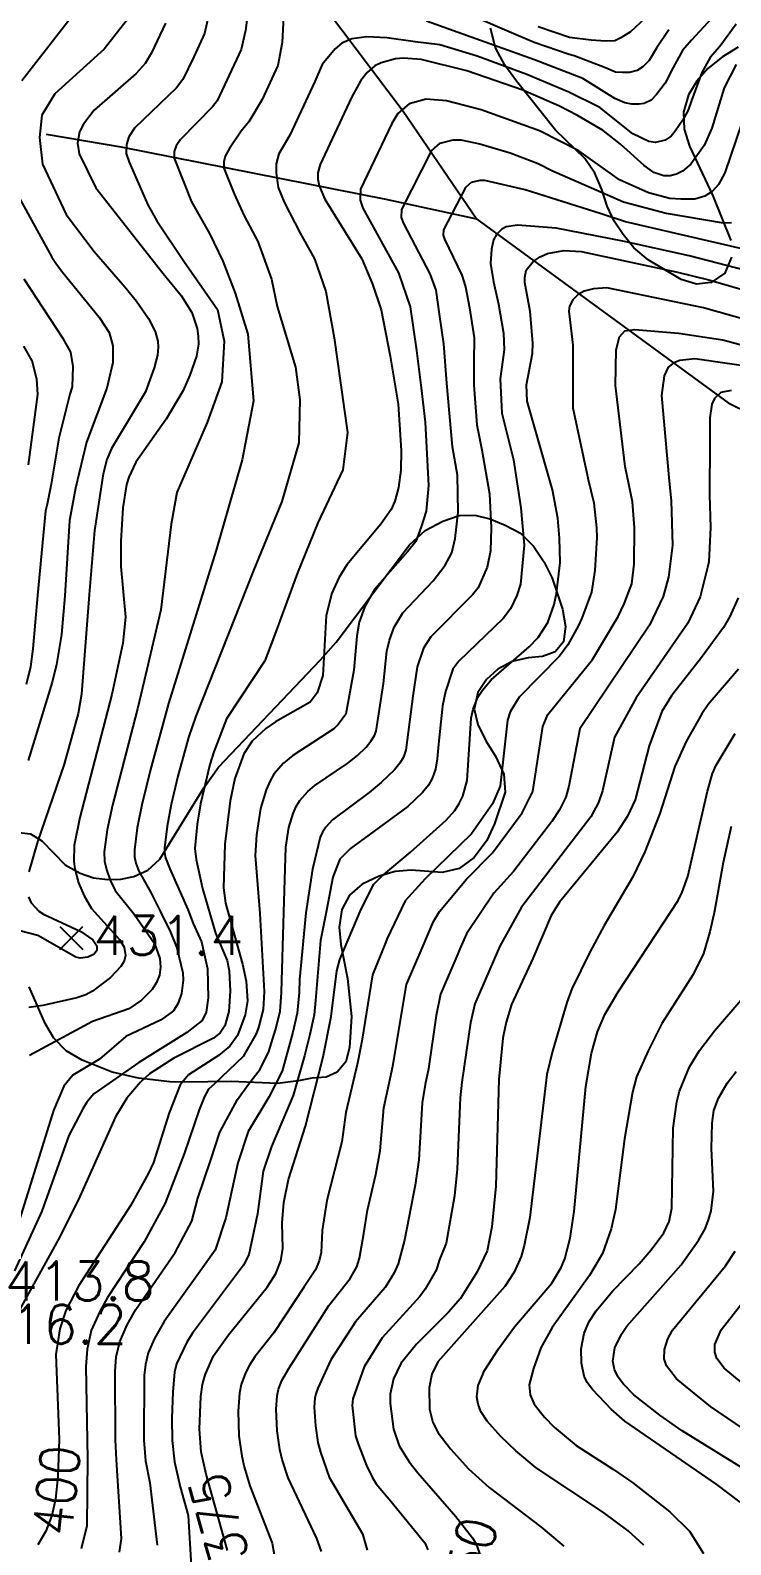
# Model space of a CAD drawing. Extents: x 197794 to 200030, y 561152 to 563931.
# Drawn here: x 199471.2 to 199632.8, y 562466.2 to 562815.6 of the extents above; entities that cross this region are included whole.
import ezdxf
from ezdxf.enums import TextEntityAlignment as Align

# ---------------------------------------------------------------- set-up
doc = ezdxf.new("R2010")
doc.units = 0
for name, color, linetype in [('E0022112', 5, 'CONTINUOUS'), ('F0017111', 30, 'CONTINUOUS'), ('F0017114', 7, 'CONTINUOUS'), ('F0017131', 7, 'CONTINUOUS'), ('F0027132', 7, 'CONTINUOUS'), ('F0027217', 7, 'CONTINUOUS'), ('G0037213', 32, 'CONTINUOUS')]:
    doc.layers.add(name, color=color, linetype=linetype)
doc.styles.add('HIST', font='romans.shx', dxfattribs={"bigfont": 'ngsw.shx'})
doc.styles.add('NGSW', font='romans.shx', dxfattribs={"bigfont": 'ngsw.shx'})

# ---------------------------------------------------------------- blocks, each defined once
blk = doc.blocks.new('F0027217')
at = {"layer": 'F0027217'}
for p, q in [((-2.652, 2.652), (2.652, -2.652)), ((-2.652, -2.652), (2.652, 2.652))]:
    blk.add_line(p, q, dxfattribs=at)

msp = doc.modelspace()

# ---------------------------------------------------------------- linework, layer by layer
at = {"layer": 'E0022112', "flags": 128}
for points in [[(199525.365, 562839.212), (199557.208, 562796.913), (199574.217, 562771.998), (199553.296, 562776.547), (199492.198, 562788.625), (199474.902, 562791.535)], [(199574.217, 562771.998), (199632.186, 562729.602), (199637.535, 562726.995), (199645.436, 562717.164), (199671.533, 562668.04), (199716.44, 562606.125), (199755.655, 562549.556), (199762.707, 562539.299), (199787.208, 562503.547)]]:
    msp.add_lwpolyline(points, dxfattribs=at)
at = {"layer": 'F0017111'}
for points, elevation in [([(199489.82, 562830.39), (199469.21, 562803.93)], 435), ([(199529.62, 562818.75), (199529.31, 562812.77), (199528.35, 562807.42), (199524.68, 562799.63), (199521.62, 562794.43), (199519.87, 562792.32), (199517.18, 562788.33), (199516.18, 562786.53), (199515.88, 562785.2), (199515.88, 562783.73), (199518.22, 562777.83), (199520.57, 562772.8), (199523.69, 562766.81), (199526.86, 562758.16), (199528.18, 562751.83), (199532.36, 562737.87), (199533.4, 562730.31), (199533.14, 562720.4), (199529.23, 562706.85), (199522.71, 562690.95), (199509.39, 562657.36), (199507.68, 562652.39), (199505.23, 562643.46), (199503.72, 562636.97), (199502.8, 562631.95), (199502.16, 562626.92), (199502.19, 562625.84), (199502.41, 562624.6), (199503.42, 562622.11), (199507.55, 562612.74), (199508.77, 562609.45), (199510.69, 562605.29), (199512.12, 562599.05), (199512.25, 562592.32), (199511.81, 562589.04), (199510.85, 562587.11), (199507.34, 562584.31), (199496.21, 562577.39), (199485.84, 562570.15), (199484.25, 562568.29), (199483.29, 562566.74), (199480.11, 562560.54), (199473.85, 562543.1), (199467.57, 562529.36)], 410), ([(199521.3, 562819.14), (199520.87, 562815.49), (199519.86, 562811.11), (199514.3, 562799.31), (199513.23, 562797.88), (199505.83, 562790.4), (199504.82, 562788.92), (199504.41, 562787.6), (199504.38, 562786.06), (199508.37, 562776), (199512.53, 562768.7), (199515.59, 562762.29), (199518.44, 562754.95), (199521.41, 562745.43), (199522.71, 562730.05), (199520.1, 562716.49), (199514.11, 562695.64), (199503.09, 562660.28), (199498.93, 562645.01), (199496.94, 562636.87), (199495.86, 562631.53), (199495.21, 562626.49), (199495.26, 562624.87), (199495.58, 562623.41), (199496.21, 562621.54), (199499.03, 562616.61), (199501.16, 562612.35), (199503.57, 562607.47), (199505.01, 562603.87), (199506.42, 562598.11), (199506.44, 562596.4), (199506.11, 562593.3), (199505.32, 562591.09), (199504.26, 562589.33), (199501.39, 562587.29), (199493.24, 562583.41), (199487.15, 562578.18), (199481.03, 562574.51), (199478.9, 562571.96), (199476.59, 562566.33), (199468.36, 562539.95)], 415), ([(199493.58, 562818.01), (199488.28, 562811.22), (199476.84, 562800.94), (199473.85, 562795.97), (199473.36, 562790.84), (199474.02, 562784.7), (199479.49, 562773.1), (199485.91, 562764.51), (199493.02, 562756.42), (199495.73, 562753.1), (199498.5, 562749.1), (199499.98, 562746.06), (199500.59, 562743.87), (199500.71, 562742.43), (199500.56, 562740.59), (199499.77, 562737.7), (199497.81, 562732.17), (199489.97, 562719.1), (199488.84, 562716.58), (199488.01, 562713.22), (199485.99, 562700.16), (199484.75, 562685.4), (199483.01, 562662.41), (199482.24, 562657.97), (199478.98, 562646.22), (199472.84, 562628.35), (199470.88, 562621.39)], 430), ([(199512.72, 562820.64), (199511.37, 562814.8), (199508.97, 562809.48), (199506.37, 562804.22), (199504.95, 562802.31), (199495.26, 562792.97), (199493.91, 562790.99), (199493.37, 562789.23), (199493.33, 562787.18), (199494.03, 562785.15), (199498.32, 562775.28), (199500.4, 562771.63), (199506.61, 562762.29), (199514.37, 562751.16), (199515.93, 562743.86), (199515.41, 562734.48), (199512.02, 562725.09), (199504.98, 562708.93), (199503.68, 562701.64), (199501.33, 562681.83), (199497.45, 562665.46), (199495.92, 562658.99), (199490.17, 562636.76), (199488.93, 562631.11), (199488.27, 562626.05), (199488.32, 562623.89), (199488.75, 562621.94), (199489.59, 562619.46), (199490.79, 562617.09), (199495.18, 562611.64), (199499.88, 562604.9), (199501.07, 562601.42), (199501.26, 562599.43), (199501.03, 562597.6), (199500.34, 562595.88), (199499.34, 562594.26), (199496.87, 562591.79), (199493.9, 562589.8), (199485.56, 562586.84), (199471.01, 562579.03)], 420), ([(199628.36, 562818.3), (199623.78, 562813.3), (199621.65, 562810.9), (199619.55, 562807.01), (199617.68, 562803.35), (199615.7, 562800.73), (199614.47, 562799.45), (199612.86, 562798.72), (199611.68, 562798.54), (199610.03, 562798.54), (199608.38, 562798.81), (199606.05, 562799.82), (199598.67, 562804.42), (199587.56, 562808.77), (199562.6, 562817.65)], 410), ([(199618.56, 562815.7), (199615.68, 562811.46), (199613.97, 562808.58), (199612.5, 562807.17), (199611.2, 562806.28), (199609.43, 562805.81), (199607.84, 562805.81), (199606.19, 562805.93), (199603.9, 562806.93), (199596.65, 562809.71), (199595.5, 562810.02), (199587.49, 562812.73), (199581.69, 562815.23), (199572.89, 562818.98)], 415), ([(199612.99, 562818.28), (199609.65, 562815.24), (199607.42, 562813.83), (199606.09, 562813.16), (199603.94, 562813.09), (199600.59, 562813.31), (199595.62, 562813.91), (199588.38, 562816.4)], 420), ([(199634.09, 562816.98), (199630.33, 562811.87), (199628.06, 562809.28), (199626.18, 562805.85), (199623.79, 562799.38), (199623.01, 562797.12), (199621.72, 562794.79), (199620.01, 562792.29), (199619.03, 562791.14), (199617.72, 562790.22), (199615.42, 562789.65), (199613.89, 562789.95), (199610.2, 562791.66), (199602.6, 562797.79), (199595.43, 562801.33), (199585.73, 562805.4), (199574.28, 562809.6), (199565.69, 562812.25), (199559.97, 562812.89), (199553.44, 562813.82), (199548.88, 562814.03), (199545.35, 562813.61), (199543.07, 562812.58), (199541.52, 562811.33), (199538.51, 562807.71), (199536.84, 562803.73), (199531.05, 562791.4), (199528.51, 562787.04), (199527.95, 562784.79), (199527.95, 562782.69), (199528.37, 562779.32), (199529.77, 562775.95), (199533.43, 562768.73), (199536.79, 562762.85), (199539.4, 562755.31), (199541.31, 562744.6), (199544.35, 562722.75), (199543.31, 562714.15), (199537.58, 562701.9), (199532.88, 562690.43), (199527.41, 562675.57), (199525.32, 562670.1), (199516.47, 562656.69), (199513.56, 562649.08), (199512.62, 562646.15), (199510.49, 562637.08), (199509.73, 562632.37), (199509.13, 562626.82), (199509.5, 562624.27), (199510.94, 562617.55), (199513.97, 562607.29), (199516.62, 562600.91), (199517.09, 562598.57), (199517.32, 562593.88), (199516.98, 562589.16), (199516.07, 562585.86), (199514.99, 562584.26), (199513.49, 562582.99), (199504.35, 562578.44), (199498.73, 562574.81), (199496.59, 562572.89), (199493.49, 562569.15), (199490.84, 562564.89), (199482.3, 562545.78), (199477.61, 562536.49), (199467.57, 562518.24)], 405), ([(199635.46, 562794.43), (199631.44, 562782.69), (199629.97, 562780.01), (199628.56, 562778.41), (199626.82, 562777.27), (199624.55, 562776.6), (199621.27, 562776.6), (199618.73, 562776.74), (199613.85, 562778.07), (199607.16, 562781.08), (199597.8, 562787.79), (199588.72, 562792.36), (199575.23, 562797.23), (199567.21, 562799.27), (199562.57, 562799.68), (199558.58, 562798.63), (199556.01, 562796.38), (199554.58, 562794.05), (199547.38, 562778.95), (199547.29, 562776.41), (199547.94, 562774.57), (199556.19, 562759.64), (199558.84, 562751.74), (199560.33, 562741.7), (199561.37, 562733.05), (199562.32, 562725.18), (199563.11, 562710.54), (199562.57, 562704.61), (199561.36, 562700.98), (199560.15, 562697.65), (199558.24, 562695.22), (199550.67, 562686.7), (199548.35, 562682.65), (199547.08, 562679), (199546.51, 562675.88), (199545.83, 562667.96), (199544, 562657.79), (199543.18, 562656.6), (199542.24, 562655.37), (199541.21, 562654.4), (199531.77, 562648.27), (199529.62, 562646.49), (199527.42, 562643.97), (199526.51, 562642.38), (199525.64, 562640.33), (199524.35, 562636), (199523.43, 562629.94), (199523.07, 562625.18), (199524.16, 562611.8), (199525.17, 562593.78), (199524.95, 562589.61), (199523.83, 562585.49), (199523.3, 562584.05), (199520.35, 562578.82), (199513.6, 562572.41), (199512.34, 562571.26), (199511.41, 562569.6), (199510.18, 562566.51), (199506.74, 562556.31), (199502.33, 562544.93), (199497.46, 562536), (199488.99, 562523.22), (199487.23, 562520), (199485.26, 562515.56), (199484.29, 562511.26), (199484.04, 562507.28), (199484.4, 562485.93), (199484.26, 562470.54), (199482.94, 562465.2)], 395), ([(199491.8, 562464.47), (199492.24, 562467.61), (199491.11, 562485.7), (199490.88, 562490.33), (199490.77, 562506.22), (199491.02, 562509.5), (199491.83, 562513), (199493.55, 562516.89), (199495.55, 562520.46), (199504.6, 562533.55), (199508.49, 562540.82), (199509.82, 562546.14), (199512.85, 562554.97), (199514.94, 562561.34), (199519.02, 562568.88), (199521.56, 562572.39), (199524.22, 562575.89), (199526.24, 562579.94), (199527.8, 562584.96), (199528.86, 562589.21), (199529.19, 562593.65), (199529.69, 562612.07), (199530.19, 562627.09), (199530.88, 562631.63), (199531.85, 562634.88), (199532.56, 562636.48), (199533.4, 562637.84), (199535.26, 562639.95), (199536.88, 562641.29), (199544.49, 562646.47), (199546.67, 562648.21), (199548.72, 562650.14), (199549.81, 562651.54), (199550.65, 562652.84), (199551.02, 562653.9), (199552.73, 562664.89), (199553.5, 562672.29), (199554.06, 562674.87), (199555.14, 562677.82), (199557.13, 562681.15), (199564.15, 562688.55), (199566.91, 562692.18), (199568.43, 562695), (199569.24, 562698.34), (199569.94, 562704.4), (199569.74, 562712.91), (199568.62, 562719.46), (199567.31, 562734.16), (199566.64, 562743.26), (199565.6, 562750.05), (199564.82, 562755.61), (199563.47, 562759.36), (199557.37, 562770.98), (199556.88, 562772.35), (199556.95, 562774.26), (199563.82, 562787.84), (199565.75, 562789.52), (199568.74, 562790.32), (199570.51, 562790.27), (199574.9, 562789.4), (199581.94, 562787.27), (199588.35, 562784.82), (199591.52, 562783.23), (199608.04, 562775.99), (199617.94, 562773.36), (199631.09, 562771.13), (199633.02, 562771.22)], 390), ([(199465.07, 562783.38), (199476.14, 562763.24), (199477.09, 562761.81), (199478.65, 562759.77), (199487.1, 562749.39), (199489.43, 562745.85), (199490.27, 562742.78), (199490.27, 562738.96), (199488.87, 562733.01), (199484.13, 562720.54), (199481.66, 562709.94), (199480.23, 562702.49), (199479.19, 562685.05), (199478.38, 562676.19), (199477.23, 562669.23), (199476.24, 562665.15), (199470.73, 562647.11)], 435), ([(199635.75, 562765.1), (199608.52, 562771.38), (199602.91, 562773.26), (199585.4, 562778.75), (199576.1, 562780.92), (199574.92, 562780.95), (199572.92, 562780.42), (199571.64, 562779.3), (199566.51, 562769.57), (199566.47, 562768.3), (199566.8, 562767.38), (199570.75, 562759.08), (199571.65, 562756.39), (199572.53, 562751.54), (199573.63, 562744.59), (199573.57, 562739.14), (199573.51, 562733.67), (199574.2, 562724.54), (199575.37, 562718.77), (199577.14, 562708.63), (199577.57, 562700.78), (199577.36, 562695.5), (199576.64, 562691.71), (199574.54, 562686.97), (199573.25, 562685.28), (199563.59, 562675.6), (199561.93, 562672.99), (199560.5, 562668.71), (199559.46, 562661.91), (199557.85, 562649.48), (199557.3, 562647.89), (199556.43, 562646.48), (199555.21, 562644.91), (199552.13, 562642.02), (199549.36, 562639.7), (199540.91, 562633.42), (199539.38, 562631.71), (199538.6, 562630.57), (199538.05, 562629.43), (199536.29, 562622.04), (199534.81, 562611.93), (199533.32, 562596.6), (199533.21, 562593.53), (199532.77, 562588.81), (199531.76, 562584.43), (199529.28, 562575.39), (199526.24, 562569.4), (199521.46, 562561.53), (199519.07, 562554.26), (199516.35, 562541.55), (199513.87, 562534.09), (199502.1, 562517.69), (199499.87, 562513.77), (199498.39, 562510.45), (199497.76, 562507.74), (199497.5, 562505.16), (199497.4, 562490.28), (199497.81, 562485.47), (199498.76, 562480.4), (199500.45, 562466.01)], 385), ([(199640.42, 562759.07), (199623.24, 562763.54), (199607.92, 562766.95), (199592.53, 562769.9), (199583.59, 562770.61), (199580.99, 562770.2), (199579.96, 562769.65), (199578.8, 562768.42), (199578.05, 562767.19), (199577.64, 562765.08), (199577.37, 562761.73), (199578.08, 562757.52), (199579.26, 562752.37), (199580.35, 562745.7), (199580.54, 562741.84), (199579.61, 562735.17), (199580.01, 562727.27), (199582.72, 562716.45), (199584.38, 562705.38), (199585.12, 562696.8), (199584.29, 562687.81), (199583.48, 562685.13), (199582.01, 562682.09), (199580.3, 562679.83), (199570.05, 562670.05), (199568.72, 562668.17), (199566.97, 562662.99), (199566.28, 562659.68), (199566.21, 562658.91), (199565.39, 562650.86), (199565.08, 562647.48), (199564.68, 562645.07), (199563.95, 562642.94), (199563.06, 562641.42), (199561.7, 562639.69), (199558.29, 562636.49), (199545.06, 562626.76), (199542.63, 562624.33), (199541.01, 562620.15), (199539.53, 562612.47), (199538.18, 562605.6), (199537, 562591.75), (199536.69, 562588.41), (199535.72, 562583.9), (199534.48, 562578.93), (199531.89, 562569.78), (199526.83, 562558.02), (199524.94, 562552.32), (199523.6, 562542.51), (199521.6, 562533.06), (199520.36, 562530.63), (199508.66, 562514.93), (199507.35, 562512.9), (199504.96, 562507.89), (199504.5, 562505.98), (199504.1, 562501.43), (199503.89, 562495.34), (199503.92, 562490.23), (199504.51, 562485.24), (199505.81, 562479.54), (199507.6, 562472.91), (199508.34, 562461.19)], 380), ([(199469.74, 562758.26), (199478.63, 562744.64), (199480.49, 562741.29), (199481.05, 562738.03), (199480.86, 562733.29), (199480.34, 562731.65), (199477.79, 562721.45), (199476.01, 562710.89), (199475.11, 562706.27), (199474.69, 562704.73), (199472.9, 562685.19), (199471.75, 562672.86), (199471.21, 562668.69), (199470.26, 562664.62)], 440), ([(199637.17, 562748.56), (199626.52, 562751.53), (199604.26, 562756.15), (199601.15, 562755.93), (199598.96, 562755.36), (199597.64, 562754.63), (199596.36, 562753.39), (199595.58, 562751.92), (199595.45, 562750.79), (199596.41, 562742.9), (199596.41, 562738.51), (199596.41, 562733.94), (199596.41, 562728.45), (199599.95, 562711.95), (199601.21, 562706.51), (199601.86, 562700.75), (199601.9, 562698.55), (199601.48, 562690.96), (199600.66, 562685.94), (199598.44, 562679.92), (199597.58, 562678.09), (199595.2, 562673.8), (199593.27, 562671.18), (199584.01, 562661.7), (199581.95, 562658.35), (199581.33, 562656.42), (199579.61, 562641.2), (199577.87, 562637.06), (199573.02, 562630.14), (199562.3, 562619.78), (199557.68, 562614.72), (199553.5, 562605.87), (199553.17, 562605.03), (199550.15, 562597.64), (199547.7, 562582.34), (199546.67, 562577.23), (199544, 562565.84), (199543.08, 562559.08), (199539.62, 562545.54), (199538.56, 562538.64), (199538.3, 562533.56), (199537.87, 562531.66), (199537.01, 562529.59), (199534.41, 562525.64), (199527.38, 562515.05), (199523.03, 562509.48), (199521.79, 562507.6), (199520.86, 562505.79), (199519.84, 562503.12), (199519.45, 562501.13), (199519.18, 562497), (199519.29, 562491.31), (199519.98, 562486.57), (199520.56, 562484.12), (199521.89, 562479.77), (199526.98, 562466.51), (199527.87, 562461.7)], 370), ([(199538.39, 562464.55), (199537.32, 562467.58), (199530.72, 562481.59), (199529.34, 562485.82), (199528.74, 562488.13), (199528.13, 562492.43), (199527.95, 562497.44), (199528.16, 562500.53), (199528.44, 562502.03), (199529.21, 562504.03), (199530.84, 562506.8), (199540.1, 562521.33), (199545.04, 562527.54), (199546.51, 562530.25), (199547.19, 562532.26), (199548.15, 562537.94), (199549, 562543.33), (199550.91, 562551.6), (199551.95, 562557.01), (199552.8, 562566.98), (199554.86, 562576.59), (199558.02, 562595.42), (199561.62, 562603.76), (199564.25, 562609.96), (199565.65, 562612.22), (199571.81, 562619.72), (199577.85, 562625.82), (199584.72, 562635.05), (199587.18, 562639.93), (199589.49, 562654.93), (199590.59, 562657.69), (199600.91, 562670.4), (199606.84, 562680.33), (199608.24, 562683.21), (199609.98, 562687.88), (199610.56, 562692.39), (199610.61, 562700.78), (199610.12, 562706.76), (199608.47, 562714.96), (199606.19, 562733.62), (199606.36, 562741.84), (199607.15, 562744.82), (199608.41, 562746.22), (199610.68, 562746.55), (199620.78, 562745.69), (199631, 562744.17), (199640.71, 562741.56)], 365), ([(199470.76, 562715.28), (199472.95, 562731.52), (199472.67, 562735.05), (199471.65, 562739.34), (199469.69, 562742.69)], 445), ([(199640.02, 562737.53), (199624.52, 562739.76), (199621.06, 562739.42), (199619.72, 562738.86), (199618.38, 562737.86), (199617.49, 562735.85), (199616.82, 562731.28), (199618.6, 562711.52), (199619.03, 562707), (199619.36, 562696.75), (199618.45, 562689.38), (199617.25, 562684.95), (199614.1, 562678.32), (199597.96, 562654.41), (199595.44, 562641.16), (199594.76, 562638.66), (199593.3, 562635.71), (199591.57, 562633.04), (199582.68, 562621.5), (199578.16, 562616.5), (199571.88, 562607.11), (199570.32, 562603.63), (199569.88, 562602.52), (199565.88, 562593.2), (199564.87, 562588.23), (199563.04, 562575.94), (199562.27, 562572.36), (199561.6, 562568.11), (199560.82, 562554.94), (199559.98, 562549.13), (199557.54, 562536.4), (199556.07, 562530.95), (199555.14, 562528.85), (199553.06, 562525.49), (199546.25, 562517.61), (199540.54, 562508.79), (199537.56, 562502.27), (199537.05, 562500.93), (199536.86, 562499.94), (199536.72, 562497.87), (199536.97, 562493.55), (199537.51, 562489.7), (199538.12, 562487.51), (199540.17, 562481.74), (199547.83, 562468.65), (199548.9, 562464.9)], 360), ([(199632.93, 562732.44), (199630.54, 562732), (199629.05, 562730.65), (199628.45, 562729.31), (199628, 562726.17), (199628, 562720.64), (199627.92, 562708.39), (199628.11, 562700.85), (199627.78, 562692.92), (199627.48, 562691.64), (199625.78, 562684.89), (199622.92, 562678.77), (199611.03, 562661.57), (199605.97, 562652.44), (199603.2, 562640.13), (199602.33, 562637.39), (199600.56, 562634.06), (199584.51, 562613.29), (199579.51, 562604.25), (199578.24, 562601.27), (199573.75, 562590.98), (199572.74, 562586.55), (199570.78, 562572.91), (199570.4, 562569.25), (199569.7, 562552.86), (199569.06, 562546.66), (199567.17, 562535.7), (199565.56, 562531.7), (199564.96, 562529.64), (199562.31, 562525.08), (199561.09, 562523.44), (199552.39, 562513.89), (199548.2, 562507.18), (199545.65, 562499.84), (199545.49, 562498.31), (199546.27, 562491.26), (199546.9, 562489.2), (199548.81, 562484.44), (199550.06, 562481.77), (199551.01, 562480.2), (199554.37, 562476.23), (199562.25, 562466.62), (199562.95, 562464.99)], 355), ([(199634.61, 562668.14), (199627.59, 562660.03), (199626.13, 562657.89), (199622.5, 562651.51), (199619.89, 562645.69), (199616.46, 562634.83), (199613.01, 562625.99), (199610.22, 562620.28), (199603.61, 562609.05), (199600.28, 562602.86), (199596.12, 562594.44), (199594.98, 562591.25), (199591.67, 562580.06), (199590.41, 562574.63), (199586.43, 562541.68), (199585.18, 562535.16), (199584.45, 562532.62), (199582.81, 562529), (199580.68, 562525.7), (199565.24, 562508.36), (199563.85, 562505.49), (199563.22, 562502.37), (199563.28, 562497.44), (199564.08, 562494.35), (199565.28, 562491.96), (199568.16, 562488.26), (199572.31, 562483.69), (199577.1, 562479.38), (199589.01, 562470.27), (199594.31, 562465.78)], 345), ([(199612.75, 562466.03), (199609.16, 562469.37), (199603.48, 562473.6), (199587.91, 562483.86), (199583.21, 562487.8), (199579.75, 562491.14), (199576.63, 562494.63), (199575.16, 562496.91), (199574.53, 562498.55), (199574.25, 562500.28), (199574.55, 562502.91), (199575.97, 562506.33), (199579.22, 562511.32), (199582.92, 562516.4), (199591.55, 562526.52), (199593.69, 562530.15), (199594.5, 562532.09), (199595.75, 562536.89), (199596.7, 562543.06), (199599.35, 562571.89), (199600.72, 562579.55), (199602.08, 562584.51), (199603.73, 562588.46), (199606.84, 562593.72), (199620.69, 562614.76), (199621.64, 562616.69), (199622.88, 562620.3), (199627.47, 562640.02), (199628.64, 562644.13), (199629.47, 562646.01), (199633.85, 562653.35)], 340), ([(199632.89, 562631.86), (199631.03, 562623.55), (199629.04, 562612.3), (199628.01, 562607.58), (199626.53, 562602.54), (199624.17, 562597.74), (199616.93, 562586.45), (199613.76, 562580.11), (199611.1, 562574.08), (199610.18, 562570.53), (199608.29, 562559.81), (199606.26, 562543.52), (199605.22, 562539.04), (199603.21, 562533.31), (199600.26, 562528.3), (199591.61, 562516.28), (199589, 562511.58), (199587.27, 562506.84), (199586.33, 562503.05), (199586.53, 562500.75), (199587.49, 562498.58), (199589.83, 562495.59), (199592.08, 562493.27), (199597.16, 562489.03), (199605.78, 562483.54), (199610.24, 562480.41), (199618.74, 562473.77), (199623.26, 562469.27), (199626.56, 562464.12)], 335), ([(199470.81, 562615.62), (199471.41, 562614.28), (199473.14, 562612.32), (199474.23, 562611.62), (199482.87, 562607.63), (199485.65, 562605.74), (199486.58, 562604.31), (199486.54, 562603.28), (199485.93, 562602.42), (199484.49, 562601.68), (199482.68, 562601.5), (199481.73, 562601.72), (199472.95, 562606.69), (199464.94, 562608.79)], 430), ([(199635.02, 562475.94), (199629.64, 562480.03), (199608.38, 562494.63), (199605.2, 562497.4), (199600.91, 562501.95), (199599.7, 562503.61), (199599.03, 562505.01), (199598.36, 562508.04), (199598.27, 562511.37), (199598.97, 562515), (199600.13, 562517.69), (199601.75, 562520.1), (199605.55, 562524.68), (199611.71, 562530.97), (199614.46, 562534.17), (199617.34, 562538.13), (199618.58, 562540.76), (199619.2, 562543.83), (199619.52, 562562.27), (199620.37, 562568.37), (199620.97, 562570.83), (199623.31, 562576.38), (199625.62, 562580.16), (199629.04, 562584.71), (199635.61, 562592.32)], 330), ([(199647.59, 562484.8), (199628.15, 562498.05), (199620.28, 562504.44), (199618, 562507.42), (199617.49, 562509.05), (199617.51, 562511.2), (199618.29, 562513.68), (199619.38, 562515.68), (199631.6, 562530.53), (199633.8, 562533.86)], 320), ([(199639.75, 562499.9), (199631.29, 562506.91), (199629.58, 562509.15), (199629.18, 562510.55), (199629.17, 562512.35), (199630.57, 562515.71), (199639.78, 562527.43)], 315)]:
    msp.add_lwpolyline(points, dxfattribs=dict(at, elevation=elevation))
at = {"layer": 'F0017114'}
for points, elevation in [([(199502.41, 562817.21), (199499.17, 562810.34), (199497.73, 562807.93), (199495.61, 562805.57), (199485.92, 562797.13), (199483.45, 562793.94), (199482.56, 562792.18), (199482.08, 562789.53), (199482.47, 562787.06), (199486.35, 562779.26), (199501.89, 562759.48), (199506.01, 562754.4), (199508.44, 562750.46), (199509.7, 562746.8), (199509.97, 562744.99), (199510, 562743.18), (199509.58, 562740.39), (199508.03, 562735.98), (199506.45, 562732.45), (199502.56, 562725.88), (199495.55, 562715.9), (199493.92, 562712.44), (199493.39, 562710.74), (199492.57, 562705.38), (199492.1, 562697.68), (199492.11, 562691.84), (199493.13, 562680.13), (199492.58, 562674.19), (199490.05, 562662.29), (199482.63, 562633.92), (199481.35, 562627.46), (199481.28, 562623.77), (199481.5, 562622.07), (199482.34, 562618.89), (199483.61, 562615.86), (199485.33, 562612.98), (199491.78, 562605.83), (199492.85, 562604.04), (199493.19, 562602.13), (199492.84, 562600.82), (199492.12, 562599.54), (199489.69, 562597.02), (199485.53, 562593.87), (199484.01, 562592.99), (199481.94, 562592.3), (199474.1, 562590.55), (199470.85, 562590.1)], 425), ([(199634.1, 562807.7), (199631.28, 562802.29), (199628.46, 562792.97), (199626.7, 562788.99), (199623.58, 562784.67), (199621.69, 562783.09), (199620.3, 562782.38), (199618.86, 562782.02), (199617.38, 562782.02), (199615.05, 562782.77), (199612.82, 562784.35), (199607.35, 562789.33), (199603.38, 562792.44), (199597.48, 562795.92), (199593.31, 562798.05), (199584.85, 562801.73), (199571.93, 562806.21), (199561.39, 562808.82), (199557.31, 562809.12), (199555.48, 562808.97), (199552.12, 562808.1), (199550.7, 562807.36), (199548.91, 562805.87), (199547.48, 562803.97), (199545.33, 562800.04), (199538.07, 562784.57), (199537.54, 562782.71), (199537.54, 562781.22), (199537.86, 562779.7), (199539.17, 562776.63), (199547.69, 562762.83), (199550.14, 562757), (199552.17, 562751.1), (199554.26, 562740.42), (199556.09, 562729.31), (199556.79, 562718.64), (199556.73, 562714.09), (199556.18, 562710.05), (199555.33, 562706.91), (199554.48, 562704.98), (199552.11, 562701.63), (199544.21, 562692.24), (199542.39, 562689.25), (199540.74, 562685.69), (199539.45, 562680.54), (199538.72, 562666.74), (199537.36, 562662.74), (199535.75, 562660.59), (199527.76, 562656.02), (199525.56, 562654.47), (199522.38, 562651.57), (199520.5, 562648.63), (199518.37, 562642.94), (199517.28, 562637.79), (199516.06, 562627.8), (199515.75, 562617.75), (199516.21, 562614.21), (199520.19, 562600.08), (199520.99, 562596.17), (199521.3, 562591.63), (199520.78, 562588.4), (199518.97, 562583.64), (199517.24, 562581.2), (199514.61, 562579.04), (199507.71, 562574.58), (199505.79, 562572.23), (199503.27, 562565.78), (199499.65, 562554.36), (199498.48, 562551.86), (199494.39, 562544.48), (199482.43, 562525.98), (199479.39, 562520.23), (199478, 562515.99), (199477.1, 562510.06), (199477.83, 562490.42), (199477.57, 562481.91), (199477.04, 562476.68), (199476.17, 562472.9), (199474.82, 562469.26), (199472.93, 562466.09)], 400), ([(199516.68, 562464.85), (199511.78, 562482.43), (199510.64, 562487.59), (199510.25, 562492.79), (199510.57, 562500.35), (199510.94, 562503.1), (199511.52, 562505.34), (199513.49, 562509.76), (199516.95, 562514.57), (199525.89, 562525.58), (199527.82, 562528.76), (199528.99, 562531.64), (199529.49, 562534.48), (199529.34, 562540.43), (199529.67, 562545.11), (199530.81, 562550.39), (199534.69, 562562.7), (199538.77, 562578.72), (199540.6, 562588.01), (199541.91, 562598.56), (199542.65, 562601.15), (199547.54, 562612.83), (199550.47, 562618.53), (199552.21, 562620.35), (199558.9, 562625.91), (199567.18, 562633.36), (199569.19, 562635.57), (199570.19, 562637.14), (199571, 562638.83), (199572.03, 562642.47), (199572.95, 562656.85), (199573.39, 562658.97), (199574.49, 562661.68), (199575.5, 562663.34), (199577.53, 562665.67), (199586.3, 562673.31), (199588.4, 562675.44), (199590.58, 562678.96), (199592.06, 562683.05), (199592.6, 562685.66), (199593.42, 562692.79), (199593.32, 562698.41), (199592.9, 562703.01), (199591.71, 562709.52), (199585.82, 562729.99), (199585.71, 562733.77), (199587.06, 562741.02), (199587.16, 562743.36), (199586.57, 562750.68), (199585.34, 562757.37), (199585.3, 562758.52), (199585.65, 562760.19), (199587.26, 562762.22), (199588.84, 562763.29), (199590.56, 562764.04), (199594.33, 562764.73), (199598.33, 562764.57), (199620.52, 562759.8), (199627.79, 562757.96), (199647.14, 562752.38)], 375), ([(199634.55, 562684.6), (199632.62, 562680.31), (199631.12, 562677.77), (199626.09, 562670.83), (199619.16, 562662.03), (199616.95, 562658.37), (199613.98, 562650.47), (199610.79, 562638), (199609.02, 562634.23), (199606.63, 562630.59), (199593.29, 562614.41), (199591.4, 562611.31), (199587.13, 562601.39), (199582.25, 562590.8), (199581, 562586.72), (199580.23, 562583), (199579.29, 562573.46), (199578.59, 562548.9), (199577.69, 562539.48), (199576.59, 562533.93), (199574.33, 562529.1), (199570.49, 562522.98), (199567.73, 562519.79), (199560.33, 562512.4), (199556.73, 562507.95), (199555.01, 562504.4), (199554.26, 562500.86), (199554.26, 562498.74), (199555.04, 562492.82), (199556.33, 562488.97), (199558.59, 562485.31), (199560.59, 562482.76), (199569.42, 562472.68), (199573.23, 562467.76), (199574.06, 562466.36), (199574.97, 562463.68)], 350), ([(199636.32, 562483.35), (199621.58, 562492.42), (199616.43, 562496.08), (199610.47, 562500.75), (199608.06, 562503.19), (199606.85, 562504.82), (199605.99, 562506.58), (199605.63, 562508.51), (199606.08, 562511.59), (199607.58, 562514.7), (199608.81, 562516.58), (199621.39, 562530.72), (199625.45, 562536.53), (199626.89, 562539.06), (199627.71, 562541.09), (199628.31, 562543.22), (199628.8, 562547.73), (199628.4, 562557.59), (199628.54, 562563.38), (199628.93, 562566.31), (199629.97, 562569.19), (199631.98, 562572.61), (199634.04, 562575.32)], 325)]:
    msp.add_lwpolyline(points, dxfattribs=dict(at, elevation=elevation))
at = {"layer": 'G0037213', "flags": 128}
for points in [[(199632.98, 562763.2), (199631.44, 562759.51), (199628.31, 562757.36), (199624.91, 562757.01), (199621.36, 562758.09), (199613.76, 562762.64), (199610.49, 562765.39), (199607.98, 562768.42), (199605.89, 562771.56), (199604.32, 562774.99), (199603.1, 562778.82), (199601.45, 562782.6), (199599.12, 562786), (199592.4, 562792.54), (199583.35, 562803.84), (199580.71, 562807.54), (199578.56, 562811.49), (199577.36, 562816.1)], [(199634.53, 562811.68), (199630.89, 562809.46), (199627.53, 562806.74), (199625, 562803.82), (199623.04, 562800.68), (199621.91, 562796.71), (199622.06, 562792.78), (199623.26, 562788.84), (199628.67, 562777.37), (199632.82, 562767.08)], [(199468.54, 562630.47), (199471.24, 562630.14), (199473.83, 562628.52), (199479.25, 562623.02), (199482.67, 562621.06), (199485.76, 562620.04), (199489.01, 562619.65), (199492.09, 562619.7), (199495.12, 562620.34), (199498.32, 562621.8), (199501.11, 562624.31), (199511.26, 562640.8), (199514.59, 562645.55), (199538.13, 562670.34), (199541.74, 562674.42), (199558.73, 562696.84), (199562.31, 562700.13), (199566.37, 562702.35), (199570.14, 562703.59), (199573.75, 562703.72), (199577.22, 562702.85), (199580.77, 562701.43), (199584.32, 562699.52), (199587.28, 562696.55), (199589.74, 562692.88), (199591.62, 562689.18), (199594.03, 562682), (199594.7, 562678.01), (199594.22, 562674.47), (199592.33, 562672.15), (199589.38, 562671.07), (199586.08, 562670.76), (199582.36, 562669.9), (199579.06, 562668.15), (199576.49, 562665.8), (199574.47, 562662.76), (199573.63, 562658.9), (199574.48, 562655.37), (199576.31, 562651.64), (199578.51, 562648.13), (199580.44, 562643.91), (199580.78, 562639.77), (199578.34, 562632.46), (199576.51, 562628.64), (199573.61, 562624.75), (199570.16, 562622.14), (199566.25, 562621.25), (199559.09, 562621.82), (199555.38, 562621.46), (199551.69, 562620.37), (199547.74, 562618.54), (199544.83, 562615.99), (199543.11, 562612.7), (199542.48, 562608.65), (199542.83, 562604.62), (199544.41, 562596.78), (199545.32, 562588.03), (199544.88, 562580.84), (199543.97, 562577.57), (199542.04, 562575.19), (199539.49, 562574.04), (199536.14, 562573.83), (199533.05, 562573.21), (199528.27, 562572.59), (199517.54, 562573.06), (199506.81, 562572.88), (199503.37, 562572.93), (199496.14, 562573.77), (199490.08, 562575.22), (199483.19, 562577.99), (199479.44, 562580.14), (199476.65, 562582.99), (199474.6, 562586.44), (199470.97, 562594.87)]]:
    msp.add_lwpolyline(points, dxfattribs=at)

# ---------------------------------------------------------------- block references
at = {"layer": 'F0027217'}
msp.add_blockref('F0027217', (199480.67, 562606.12, 431.42), dxfattribs=at)

# ---------------------------------------------------------------- texts
at = {"layer": 'F0017131', "style": 'HIST', "width": 0.9}
for s, rotation, p in [('400', 84.17, (199482.79, 562488.64)), ('375', 105.57, (199516.15, 562483.5)), ('350', 75.67, (199579.234, 562471.03))]:
    msp.add_text(s, height=9, rotation=rotation, dxfattribs=at).set_placement(p, align=Align.RIGHT)
at = {"layer": 'F0027132', "style": 'NGSW'}
for s, p in [('431.4', (199485.67, 562602.22)), ('413.8', (199465.26, 562522.52)), ('416.2', (199458.84, 562512.51))]:
    msp.add_text(s, height=9, dxfattribs=at).set_placement(p)

doc.saveas('drawing.dxf')
